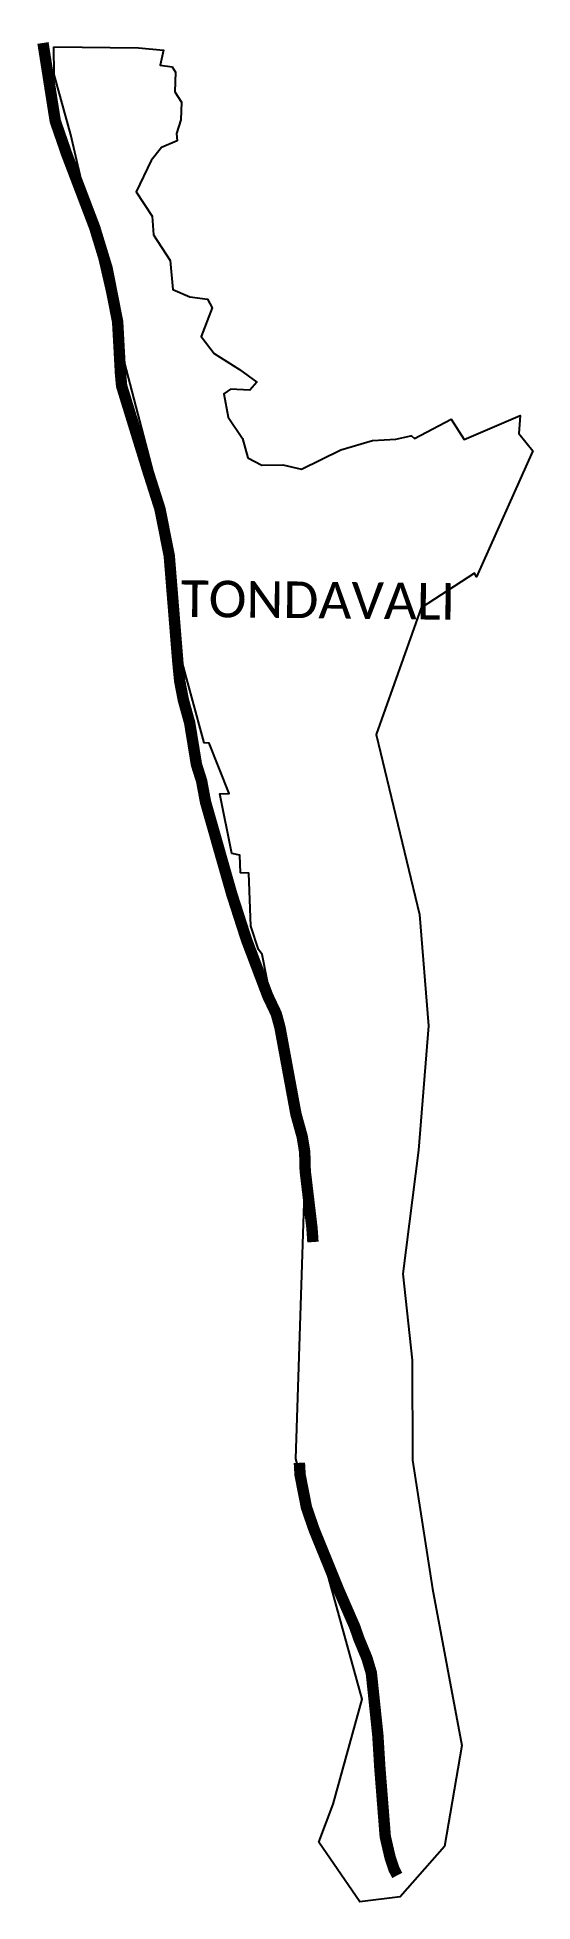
# Model space of a CAD drawing. Header units: metres. Extents: x 333908 to 336087, y 1779321 to 1787527.
import ezdxf

# ---------------------------------------------------------------- set-up
doc = ezdxf.new("R2010")
doc.units = ezdxf.units.M
doc.layers.add('NATURALLY PROTECTED', color=3, linetype='Continuous')
doc.layers.add('VILLAGE NAME', color=250, linetype='Continuous')

msp = doc.modelspace()

# ---------------------------------------------------------------- linework, layer by layer
at = {"color": 3}
msp.add_lwpolyline([(333981.4, 1787485.7), (334353.8, 1787480.5), (334462.6, 1787470.5), (334448.9, 1787404.7), (334501.9, 1787396.4), (334516.3, 1787373.5), (334512.5, 1787287.3), (334542.5, 1787241.3), (334539.5, 1787163.2), (334520.2, 1787104.1), (334523.9, 1787071.9), (334455.1, 1787041.6), (334409, 1786985.4), (334342.7, 1786846.2), (334413.3, 1786739.1), (334418.7, 1786657.6), (334493.1, 1786545.2), (334503.9, 1786417.4), (334579.7, 1786384), (334657.3, 1786374.4), (334677.6, 1786336.9), (334629.1, 1786209.8), (334685.6, 1786134.9), (334798.2, 1786064.6), (334874, 1786008.9), (334842.9, 1785973.5), (334758.3, 1785977.9), (334729.2, 1785958.3), (334747, 1785855.7), (334810.8, 1785761.5), (334833.8, 1785675.8), (334895.9, 1785643.7), (334988.6, 1785644.7), (335070.5, 1785625.5), (335243.3, 1785711), (335383.4, 1785753.1), (335486, 1785758.1), (335551.6, 1785772.9), (335553.8, 1785773.4), (335567.1, 1785761.1), (335728.6, 1785846), (335785.8, 1785757.4), (336033, 1785863), (336026, 1785783.6), (336087.5, 1785706.7), (335840.3, 1785152), (335831.6, 1785169.1), (335596.8, 1785016.6), (335398.4, 1784458.4), (335590.1, 1783666.3), (335628.8, 1783176), (335584.6, 1782628.5), (335516.8, 1782084.4), (335557, 1781704.4), (335559.1, 1781264.8), (335646.1, 1780698.1), (335776.1, 1780009.4), (335700, 1779564.2), (335504.1, 1779342.4), (335327.2, 1779321.3), (335147.3, 1779583.9), (335209.5, 1779751.1), (335336.9, 1780212.5), (335045.4, 1781270.1), (335086, 1782531), (334897.1, 1783489.6), (334880.6, 1783512.9), (334847.3, 1783615.1), (334839, 1783848.1), (334802.7, 1783849.4), (334799, 1783927.5), (334763.6, 1783934.9), (334710.7, 1784196.7), (334752.5, 1784198.7), (334664.1, 1784420.4), (334642.1, 1784421.9), (334534.3, 1784820.3), (334453.4, 1785479.8), (334249.4, 1786259.8), (334056, 1787098.4), (333982.7, 1787362.8), (333981.4, 1787485.7)], dxfattribs=at)
at = {"layer": 'NATURALLY PROTECTED', "color": 116, "true_color": 0x136734, "const_width": 50, "flags": 128}
for points in [[(333933, 1787502), (333933, 1787502), (333933, 1787502), (333987, 1787158.4), (334036.7, 1787014.7), (334160.2, 1786690.4), (334215.3, 1786509.8), (334261.5, 1786274.8), (334267.7, 1786162.1), (334274, 1786047.5), (334279, 1785992.8), (334325.4, 1785842.2), (334391.1, 1785629), (334447.5, 1785451.6), (334488.5, 1785245.4), (334509, 1784991.3), (334526.2, 1784778.3), (334534.6, 1784693.2), (334550.7, 1784609.5), (334578.3, 1784510.2), (334596.2, 1784400.3), (334608.3, 1784325.7), (334631, 1784253.9), (334648, 1784161.9), (334717.8, 1783916.8), (334763.2, 1783757.3), (334827.9, 1783556.2), (334921.9, 1783307.8), (334959.5, 1783228.6), (334975.8, 1783168.2), (334999.8, 1783037.7), (335046.2, 1782786.5), (335073.3, 1782689.3), (335084.5, 1782621), (335086.7, 1782537.6), (335103, 1782400.2), (335116.5, 1782285.6), (335120.7, 1782224.6)], [(335061.1, 1781253), (335064.1, 1781199.7), (335092.2, 1781056.5), (335125.5, 1780959.7), (335232.9, 1780695.8), (335304.8, 1780530.8), (335322.4, 1780479.8), (335358.2, 1780393.2), (335377.5, 1780328.7), (335387, 1780238), (335406.2, 1780054.3), (335415, 1779911.4), (335438.9, 1779607.5), (335459.9, 1779517.1), (335477.1, 1779464.9), (335491.5, 1779436.9)]]:
    msp.add_lwpolyline(points, dxfattribs=at)

# ---------------------------------------------------------------- texts
at = {"layer": 'VILLAGE NAME', "insert": (334540.7, 1785137.4), "char_height": 161.109, "attachment_point": 1, "rotation": 359.37415}
msp.add_mtext_dynamic_manual_height_columns('{\\fCalibri|b0|i0|c0|p34;TONDAVALI}', width=1589.786, gutter_width=805.5, heights=[0], dxfattribs=at)

doc.saveas('drawing.dxf')
